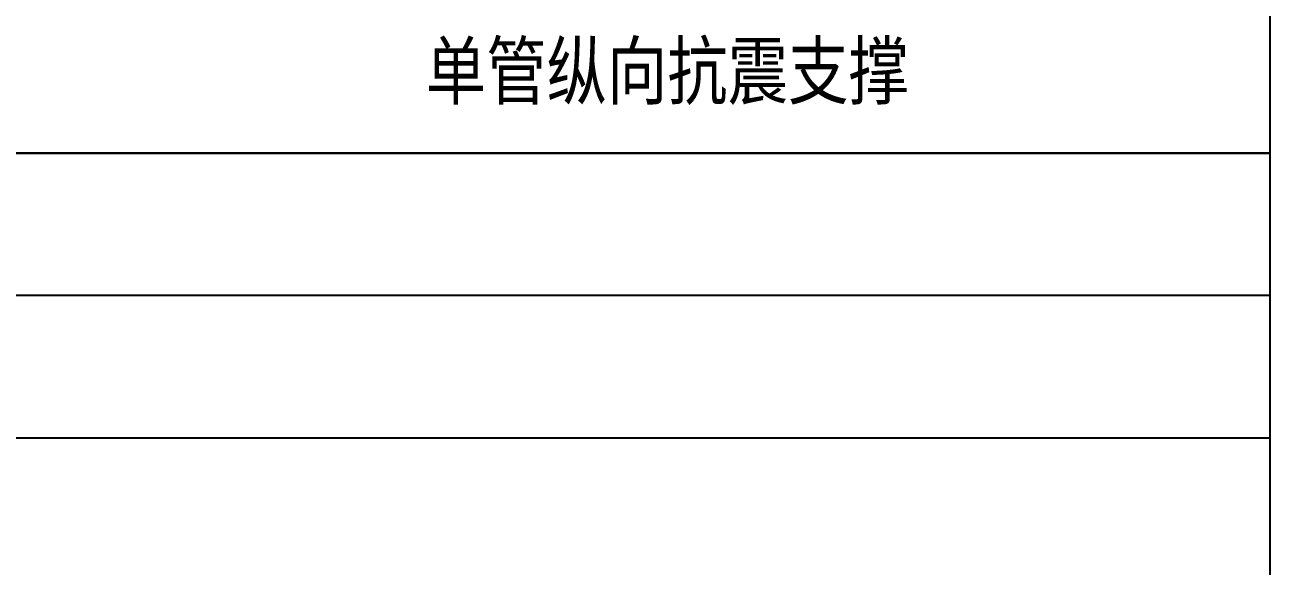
# Model space of a CAD drawing. Extents: x -173214 to 1102988, y -234847 to 675458.
# Drawn here: x 200557 to 208433, y 543909 to 547331 of the extents above; entities that cross this region are included whole.
import ezdxf
from ezdxf.enums import TextEntityAlignment as Align

# ---------------------------------------------------------------- set-up
doc = ezdxf.new("R2010")
doc.units = 0
doc.header["$LTSCALE"] = 1000
doc.header["$MEASUREMENT"] = 0
doc.layers.add('JZ_0', color=7, linetype='Continuous')
doc.layers.add('图框', color=4, linetype='Continuous')
doc.styles.add('TITXV', font='')
doc.styles.get('TITXV').set_extended_font_data('SimSun')

msp = doc.modelspace()

# ---------------------------------------------------------------- linework, layer by layer
at = {"layer": 'JZ_0', "color": 8}
for p, q in [((208433.3, 518831.7), (208433.3, 567219.8)), ((208433.3, 546519.8), (191200.3, 546519.8)), ((191200.3, 546519.8), (208433.3, 546519.8)), ((208433.3, 545619.8), (191200.3, 545619.8)), ((191200.3, 544719.8), (208433.3, 544719.8))]:
    msp.add_line(p, q, dxfattribs=at)

# ---------------------------------------------------------------- texts
at = {"layer": '图框', "style": 'TITXV', "width": 0.8}
msp.add_text('单管纵向抗震支撑', height=350, dxfattribs=at).set_placement((204620.4, 547047), align=Align.MIDDLE)

doc.saveas('drawing.dxf')
